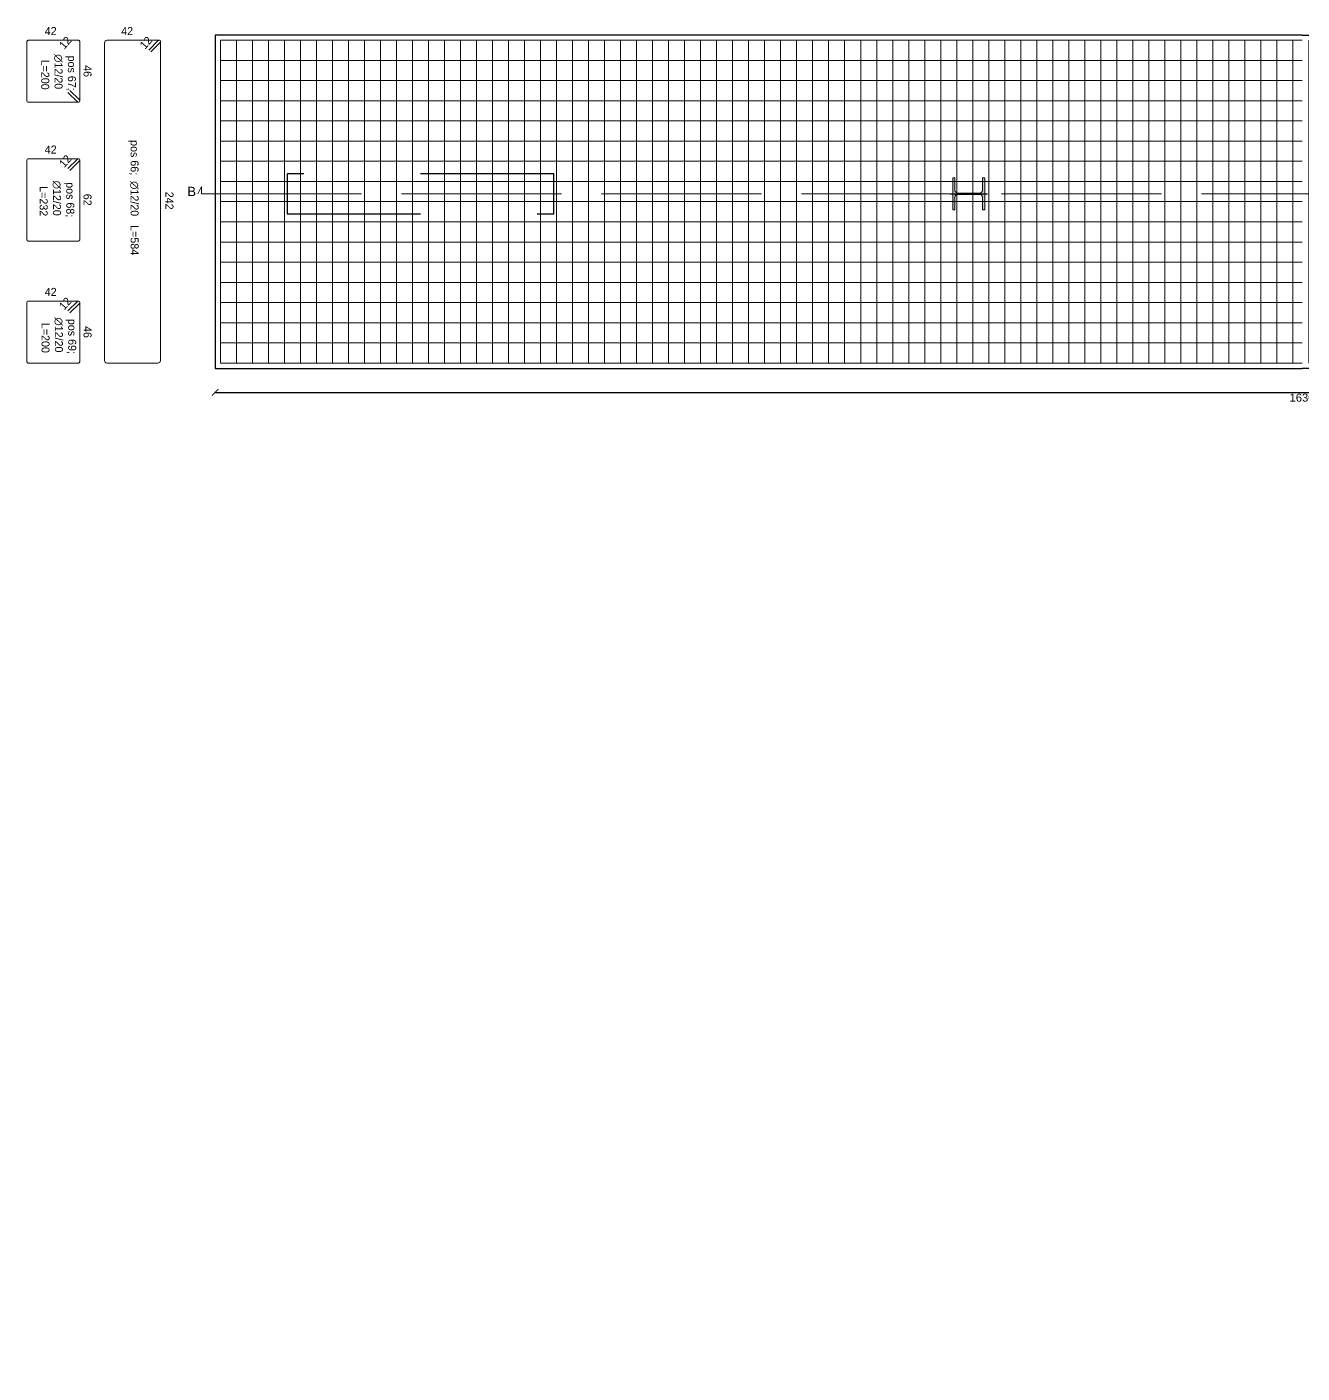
# Model space of a CAD drawing. Header units: millimetres. Extents: x 1415 to 3549, y 2194 to 4677.
# Drawn here: x 1758.37 to 1767.94, y 2313.05 to 2323.14 of the extents above; entities that cross this region are included whole.
import ezdxf

# ---------------------------------------------------------------- set-up
doc = ezdxf.new("R2010")
doc.units = ezdxf.units.MM
for name, pattern in [('ACAD_ISO02W100', [15, 12, -3]), ('DASHDOT', [1, 0.5, -0.25, 0, -0.25]), ('phl_center', [0.75, 0.4, -0.35])]:
    doc.linetypes.add(name, pattern=pattern)
doc.layers.get('0').update_dxf_attribs({"plot": 0})
doc.layers.add('02P', color=7, linetype='DASHDOT')
for name, color, linetype, lineweight in [('armature longitudinali', 5, 'Continuous', 9), ('fondazione', 10, 'Continuous', 30), ('giunti', 7, 'Continuous', 15), ('Layer3', 7, 'Continuous', 15), ('Layer4', 7, 'Continuous', 15), ('quote', 252, 'Continuous', 5), ('Setti', 5, 'Continuous', 30), ('sezione', 18, 'ACAD_ISO02W100', 20), ('staffe', 10, 'Continuous', 9)]:
    doc.layers.add(name, color=color, linetype=linetype, lineweight=lineweight)
doc.styles.add('per i setti', font='ARIALN.TTF')
doc.styles.get("Standard").update_dxf_attribs({"font": 'arial.ttf'})
doc.dimstyles.new('quote c.a 2', dxfattribs={"dimtxt": 0.06, "dimasz": 0.05, "dimexe": 0.0005, "dimexo": 0.0015, "dimgap": 0.01, "dimtad": 2, "dimdec": 0, "dimlfac": 100, "dimzin": 0, "dimdsep": 46, "dimtxsty": 'Standard', "dimblk": 'ARCHTICK', "dimcen": 0, "dimclre": 252, "dimadec": 0, "dimazin": 2, "dimtfac": 1, "dimtdec": 0, "dimtofl": 0, "dimtmove": 0, "dimatfit": 3, "dimfxl": 0.0035, "dimfxlon": 1, "dimtolj": 1, "dimtzin": 0, "dimarcsym": 0})
pattern_1 = [(0, (-4.8915, -6.115), (0, 6.985), [5.08, -1.905]), (90, (-4.8915, -6.115), (-6.985, 4e-16), [5.08, -1.905])]
pattern_2 = [(0, (-10.0824, 0), (0, 6.985), [5.08, -1.905]), (90, (-10.0824, 0), (-6.985, 4e-16), [5.08, -1.905])]
pattern_3 = [(0, (-0.4574, 0), (0, 6.985), [5.08, -1.905]), (90, (-0.4574, 0), (-6.985, 4e-16), [5.08, -1.905])]
pattern_4 = [(0, (0, 0), (0, 6.985), [5.08, -1.905]), (90, (0, 0), (-6.985, 4e-16), [5.08, -1.905])]

# ---------------------------------------------------------------- blocks, each defined once
blk = doc.blocks.new('*U1350')
at = {"layer": 'armature longitudinali'}
blk.add_lwpolyline([(0, -1.2104), (0, 1.2104)], dxfattribs=at)
blk = doc.blocks.new('*U1351')
at = {"layer": 'staffe', "color": 0, "linetype": 'ByBlock', "lineweight": -2, "transparency": 16777216}
for p in [(0, 0), (0.12, 0), (0.24, 0), (0.36, 0), (0.48, 0), (0.6, 0), (0.72, 0), (0.84, 0), (0.96, 0), (1.08, 0), (1.2, 0), (1.32, 0), (1.44, 0), (1.56, 0), (1.68, 0), (1.8, 0), (1.92, 0), (2.04, 0), (2.16, 0), (2.28, 0), (2.4, 0), (2.52, 0), (2.64, 0), (2.76, 0), (2.88, 0), (3, 0), (3.12, 0), (3.24, 0), (3.36, 0), (3.48, 0), (3.6, 0), (3.72, 0), (3.84, 0), (3.96, 0), (4.08, 0), (4.2, 0), (4.32, 0), (4.44, 0), (4.56, 0), (4.68, 0), (4.8, 0), (4.92, 0), (5.04, 0), (5.16, 0), (5.28, 0), (5.4, 0), (5.52, 0), (5.64, 0), (5.76, 0), (5.88, 0), (6, 0), (6.12, 0), (6.24, 0), (6.36, 0), (6.48, 0), (6.6, 0), (6.72, 0), (6.84, 0), (6.96, 0), (7.08, 0), (7.2, 0), (7.32, 0), (7.44, 0), (7.56, 0), (7.68, 0), (7.8, 0), (7.92, 0), (8.04, 0), (8.16, 0), (8.28, 0), (8.4, 0), (8.52, 0), (8.64, 0), (8.76, 0), (8.88, 0), (9, 0), (9.12, 0), (9.24, 0), (9.36, 0), (9.48, 0), (9.6, 0), (9.72, 0), (9.84, 0), (9.96, 0), (10.08, 0), (10.2, 0), (10.32, 0), (10.44, 0), (10.56, 0), (10.68, 0), (10.8, 0), (10.92, 0), (11.04, 0), (11.16, 0), (11.28, 0), (11.4, 0), (11.52, 0), (11.64, 0), (11.76, 0), (11.88, 0), (12, 0), (12.12, 0), (12.24, 0), (12.36, 0), (12.48, 0), (12.6, 0), (12.72, 0), (12.84, 0), (12.96, 0), (13.08, 0), (13.2, 0), (13.32, 0), (13.44, 0), (13.56, 0), (13.68, 0), (13.8, 0), (13.92, 0), (14.04, 0), (14.16, 0), (14.28, 0), (14.4, 0), (14.52, 0), (14.64, 0), (14.76, 0), (14.88, 0), (15, 0), (15.12, 0), (15.24, 0), (15.36, 0), (15.48, 0), (15.6, 0), (15.72, 0), (15.84, 0), (15.96, 0), (16.08, 0), (16.2, 0)]:
    blk.add_blockref('*U1350', p, dxfattribs=at)
blk = doc.blocks.new('_ArchTick')
at = {"color": 0, "linetype": 'ByBlock', "const_width": 0.15}
blk.add_lwpolyline([(-0.5, -0.5), (0.5, 0.5)], dxfattribs=at)
blk = doc.blocks.new('*D1372')
at = {"layer": 'Defpoints', "color": 0, "transparency": 16777216}
for p in [(1759.786, 2320.583), (1776.086, 2320.582), (1776.086, 2320.403)]:
    blk.add_point(p, dxfattribs=at)
at = {"layer": 'quote', "color": 252, "lineweight": -2, "transparency": 16777216}
for p, q in [((1759.786, 2320.407), (1759.786, 2320.403)), ((1776.086, 2320.407), (1776.086, 2320.403))]:
    blk.add_line(p, q, dxfattribs=at)
at = {"layer": 'quote', "color": 0, "linetype": 'Continuous', "lineweight": -2, "transparency": 16777216}
blk.add_line((1759.786, 2320.403), (1776.086, 2320.403), dxfattribs=at)
at = {"layer": 'quote', "color": 0, "lineweight": -2, "transparency": 16777216, "xscale": 0.05, "yscale": 0.05, "zscale": 0.05, "rotation": 180}
blk.add_blockref('_ArchTick', (1759.786, 2320.403), dxfattribs=at)
at = {"layer": 'quote', "color": 0, "lineweight": -2, "transparency": 16777216, "xscale": 0.05, "yscale": 0.05, "zscale": 0.05}
blk.add_blockref('_ArchTick', (1776.086, 2320.403), dxfattribs=at)
at = {"layer": 'quote', "color": 0, "transparency": 16777216, "insert": (1767.936, 2320.363), "char_height": 0.06, "attachment_point": 5}
blk.add_mtext('\\A1;1630', dxfattribs=at)

msp = doc.modelspace()

# ---------------------------------------------------------------- hatches: boundary and pattern name
at = {"layer": 'armature longitudinali'}
h = msp.add_hatch(dxfattribs=at)
h.set_pattern_fill('ANGLE', color=0)
h.set_pattern_definition([(0, (25.29, 0), (0, 6.985), [5.08, -1.905]), (90, (25.29, 0), (-6.985, 4e-16), [5.08, -1.905])])
h.paths.add_polyline_path([(1765.6594, 2315.9503, 1), (1765.6714, 2315.9503, 1)])
at = {"layer": 'Layer3'}
h = msp.add_hatch(color=1, dxfattribs=at)
h.dxf.hatch_style = 1
h.paths.add_polyline_path([(1765.5564, 2321.8919), (1765.4364, 2321.8919), (1765.4364, 2321.8869), (1765.5184, 2321.8869, -0.4142136), (1765.5394, 2321.8659), (1765.5394, 2321.7719), (1765.5564, 2321.7719)])
h.paths.add_polyline_path([(1765.5564, 2322.0119), (1765.5394, 2322.0119), (1765.5394, 2321.9179, -0.4142136), (1765.5184, 2321.8969), (1765.4364, 2321.8969), (1765.4364, 2321.8919), (1765.5564, 2321.8919)])
h.paths.add_polyline_path([(1765.3334, 2321.9179), (1765.3334, 2322.0119), (1765.3164, 2322.0119), (1765.3164, 2321.8919), (1765.4364, 2321.8919), (1765.4364, 2321.8969), (1765.3544, 2321.8969, -0.4142136)])
h.paths.add_polyline_path([(1765.3334, 2321.8659, -0.4142136), (1765.3544, 2321.8869), (1765.4364, 2321.8869), (1765.4364, 2321.8919), (1765.3164, 2321.8919), (1765.3164, 2321.7719), (1765.3334, 2321.7719)])
at = {"layer": 'Layer3', "transparency": 33554687}
h = msp.add_hatch(dxfattribs=at)
h.set_pattern_fill('ANGLE', color=256)
h.set_pattern_definition(pattern_4)
h.paths.add_polyline_path([(1758.6239, 2314.8175, 0.2874691), (1758.6183, 2314.8265), (1758.6096, 2314.8265, 0.2874691), (1758.6039, 2314.8175, 1)])
h.paths.add_polyline_path([(1758.6039, 2314.6295, 0.2875148), (1758.6096, 2314.6205), (1758.6183, 2314.6205, 0.2875148), (1758.6239, 2314.6295, 1)])
h = msp.add_hatch(dxfattribs=at)
h.set_pattern_fill('ANGLE', color=256)
h.set_pattern_definition(pattern_4)
h.paths.add_polyline_path([(1759.0679, 2314.8175, 0.3759406), (1759.0601, 2314.8264), (1759.0601, 2314.8086, 0.3759406)])
h = msp.add_hatch(dxfattribs=at)
h.set_pattern_fill('ANGLE', color=256)
h.set_pattern_definition([(0, (0, -1.5715), (0, 6.985), [5.08, -1.905]), (90, (0, -1.5715), (-6.985, 4e-16), [5.08, -1.905])])
h.paths.add_polyline_path([(1758.6239, 2313.246, 0.2874691), (1758.6183, 2313.255), (1758.6096, 2313.255, 0.2874691), (1758.6039, 2313.246, 1)])
h.paths.add_polyline_path([(1758.6039, 2313.058, 0.2875148), (1758.6096, 2313.049), (1758.6183, 2313.049, 0.2875148), (1758.6239, 2313.058, 1)])
at = {"layer": 'Layer4'}
h = msp.add_hatch(dxfattribs=at)
h.set_pattern_fill('ANGLE', color=0)
h.set_pattern_definition(pattern_2)
h.paths.add_polyline_path([(1759.8372, 2323.0502), (1759.7506, 2323.0502), (1759.8372, 2322.9002)])
h = msp.add_hatch(dxfattribs=at)
h.set_pattern_fill('ANGLE', color=0)
h.set_pattern_definition(pattern_3)
h.paths.add_polyline_path([(1765.231, 2323.0502), (1765.3176, 2323.0502), (1765.231, 2322.9002)])
h = msp.add_hatch(dxfattribs=at)
h.set_pattern_fill('ANGLE', color=0)
h.set_pattern_definition(pattern_2)
h.paths.add_polyline_path([(1759.8372, 2319.5502), (1759.7506, 2319.5502), (1759.8372, 2319.4002)])
h = msp.add_hatch(dxfattribs=at)
h.set_pattern_fill('ANGLE', color=0)
h.set_pattern_definition(pattern_3)
h.paths.add_polyline_path([(1765.231, 2319.5502), (1765.3176, 2319.5502), (1765.231, 2319.4002)])
h = msp.add_hatch(dxfattribs=at)
h.set_pattern_fill('ANGLE', color=0)
h.set_pattern_definition(pattern_1)
h.paths.add_polyline_path([(1764.942, 2314.8252, 0.3559262), (1764.9484, 2314.8174), (1764.9516, 2314.8174, 0.3559262), (1764.958, 2314.8252, 1)])
h = msp.add_hatch(dxfattribs=at)
h.set_pattern_fill('ANGLE', color=0)
h.set_pattern_definition(pattern_4)
h.paths.add_polyline_path([(1764.958, 2314.8252, 1), (1764.942, 2314.8252, 0.3559262), (1764.9484, 2314.8174), (1764.9516, 2314.8174, 0.3559262)])
h.paths.add_polyline_path([(1765.358, 2314.8252, 0.3559262), (1765.3644, 2314.8174), (1765.3676, 2314.8174, 0.3559262), (1765.374, 2314.8252, 1)])
h.paths.add_polyline_path([(1765.758, 2314.8252, 0.3559262), (1765.7644, 2314.8174), (1765.7676, 2314.8174, 0.3559262), (1765.774, 2314.8252, 1)])
h.paths.add_polyline_path([(1765.142, 2314.5252, 0.3559262), (1765.1484, 2314.5174), (1765.1516, 2314.5174, 0.3559262), (1765.158, 2314.5252, 1)])
h.paths.add_polyline_path([(1765.342, 2314.5252, 0.3559262), (1765.3484, 2314.5174), (1765.3516, 2314.5174, 0.3559262), (1765.358, 2314.5252, 1)])
h.paths.add_polyline_path([(1765.558, 2314.5252, 0.3559262), (1765.5644, 2314.5174), (1765.5676, 2314.5174, 0.3559262), (1765.574, 2314.5252, 1)])
h.paths.add_polyline_path([(1764.942, 2314.2094, 1), (1764.958, 2314.2094, 1)])
h.paths.add_polyline_path([(1765.374, 2314.2094, 1), (1765.358, 2314.2094, 1)])
h.paths.add_polyline_path([(1765.774, 2314.2094, 1), (1765.758, 2314.2094, 1)])
h = msp.add_hatch(dxfattribs=at)
h.set_pattern_fill('ANGLE', color=0)
h.set_pattern_definition(pattern_1)
h.paths.add_polyline_path([(1765.374, 2314.8252, 1), (1765.358, 2314.8252, 0.3559262), (1765.3644, 2314.8174), (1765.3676, 2314.8174, 0.3559262)])
h = msp.add_hatch(dxfattribs=at)
h.set_pattern_fill('ANGLE', color=0)
h.set_pattern_definition(pattern_1)
h.paths.add_polyline_path([(1765.774, 2314.8252, 1), (1765.758, 2314.8252, 0.3559262), (1765.7644, 2314.8174), (1765.7676, 2314.8174, 0.3559262)])
h = msp.add_hatch(dxfattribs=at)
h.set_pattern_fill('ANGLE', color=0)
h.set_pattern_definition(pattern_1)
h.paths.add_polyline_path([(1765.142, 2314.5252, 0.3559262), (1765.1484, 2314.5174), (1765.1516, 2314.5174, 0.3559262), (1765.158, 2314.5252, 1)])
h = msp.add_hatch(dxfattribs=at)
h.set_pattern_fill('ANGLE', color=0)
h.set_pattern_definition(pattern_1)
h.paths.add_polyline_path([(1765.358, 2314.5252, 1), (1765.342, 2314.5252, 0.3559262), (1765.3484, 2314.5174), (1765.3516, 2314.5174, 0.3559262)])
h = msp.add_hatch(dxfattribs=at)
h.set_pattern_fill('ANGLE', color=0)
h.set_pattern_definition(pattern_1)
h.paths.add_polyline_path([(1765.558, 2314.5252, 0.3559262), (1765.5644, 2314.5174), (1765.5676, 2314.5174, 0.3559262), (1765.574, 2314.5252, 1)])
h = msp.add_hatch(dxfattribs=at)
h.set_pattern_fill('ANGLE', color=0)
h.set_pattern_definition(pattern_1)
h.paths.add_polyline_path([(1764.958, 2314.2094, 1), (1764.942, 2314.2094, 1)])
h = msp.add_hatch(dxfattribs=at)
h.set_pattern_fill('ANGLE', color=0)
h.set_pattern_definition(pattern_1)
h.paths.add_polyline_path([(1765.374, 2314.2094, 1), (1765.358, 2314.2094, 1)])
h = msp.add_hatch(dxfattribs=at)
h.set_pattern_fill('ANGLE', color=0)
h.set_pattern_definition(pattern_1)
h.paths.add_polyline_path([(1765.758, 2314.2094, 1), (1765.774, 2314.2094, 1)])

# ---------------------------------------------------------------- linework, layer by layer
at = {"layer": '02P'}
msp.add_line((1765.2964, 2321.8919), (1765.5764, 2321.8919), dxfattribs=at)
at = {"layer": 'armature longitudinali'}
for p, q in [((1759.8264, 2323.0435), (1767.9364, 2323.0435)), ((1759.8264, 2322.8922), (1767.9364, 2322.8922)), ((1759.8264, 2322.7409), (1767.9364, 2322.7409)), ((1759.8264, 2322.5896), (1767.9364, 2322.5896)), ((1759.8264, 2322.4383), (1767.9364, 2322.4383)), ((1759.8264, 2322.287), (1767.9364, 2322.287)), ((1759.8264, 2322.1357), (1767.9364, 2322.1357)), ((1759.8264, 2321.9844), (1767.9364, 2321.9844)), ((1759.8264, 2321.8331), (1767.9364, 2321.8331)), ((1759.8264, 2321.6818), (1767.9364, 2321.6818)), ((1759.8264, 2321.5305), (1767.9364, 2321.5305)), ((1759.8264, 2321.3792), (1767.9364, 2321.3792)), ((1759.8264, 2321.2279), (1767.9364, 2321.2279)), ((1759.8264, 2321.0766), (1767.9364, 2321.0766)), ((1759.8264, 2320.9253), (1767.9364, 2320.9253)), ((1759.8264, 2320.774), (1767.9364, 2320.774)), ((1758.9561, 2320.6227), (1758.9561, 2320.6227)), ((1759.8264, 2320.6227), (1767.9364, 2320.6227))]:
    msp.add_line(p, q, dxfattribs=at)
for points in [[(1758.7604, 2323.0435), (1758.3844, 2323.0435, 0.4142136), (1758.3744, 2323.0335), (1758.3744, 2322.5886, 0.4142136), (1758.3844, 2322.5786), (1758.7604, 2322.5786, 0.4142136), (1758.7704, 2322.5886), (1758.7704, 2323.0335, 0.4142136)], [(1758.9561, 2323.0235), (1758.9561, 2320.6427, 0.4139582), (1758.9761, 2320.6227), (1759.3561, 2320.6223, 0.414469), (1759.3761, 2320.6423), (1759.3761, 2323.0335, 0.4142136), (1759.3661, 2323.0435), (1758.9761, 2323.0435, 0.4142136)], [(1758.7604, 2321.5377), (1758.3844, 2321.5377, -0.4142136), (1758.3744, 2321.5477), (1758.3744, 2322.1451, -0.4142136), (1758.3844, 2322.1551), (1758.7604, 2322.1551, -0.4142136), (1758.7704, 2322.1451), (1758.7704, 2321.5477, -0.4142136)], [(1758.7604, 2320.6225), (1758.3844, 2320.6225, -0.4142136), (1758.3744, 2320.6325), (1758.3744, 2321.0774, -0.4142136), (1758.3844, 2321.0874), (1758.7604, 2321.0874, -0.4142136), (1758.7704, 2321.0774), (1758.7704, 2320.6325, -0.4142136)]]:
    msp.add_lwpolyline(points, format="xyb", close=True, dxfattribs=at)
for points in [[(1759.3591, 2323.0405), (1759.2882, 2322.97)], [(1759.3732, 2323.0264), (1759.3023, 2322.9559)], [(1758.7533, 2322.5815), (1758.6824, 2322.652)], [(1758.7674, 2322.5956), (1758.6966, 2322.6662)], [(1758.7533, 2322.1522), (1758.6824, 2322.0817)], [(1758.7674, 2322.1381), (1758.6966, 2322.0675)], [(1758.7533, 2321.0845), (1758.6824, 2321.0139)], [(1758.7674, 2321.0703), (1758.6966, 2320.9998)]]:
    msp.add_lwpolyline(points, dxfattribs=at)
for centre, start, end in [((1759.3661, 2323.0335), 314.71575, 135), ((1758.7604, 2322.5886), 225, 45.28425), ((1758.7604, 2322.1451), 314.71575, 135), ((1758.7604, 2321.0774), 314.71575, 135)]:
    msp.add_arc(centre, 0.01, start, end, dxfattribs=at)
at = {"layer": 'fondazione'}
for points in [[(1767.9364, 2323.0827), (1759.7864, 2323.0827), (1759.7864, 2320.5827), (1767.9364, 2320.5827)], [(1767.9365, 2323.0827), (1776.0865, 2323.0824), (1776.0864, 2320.5824), (1767.9364, 2320.5827)]]:
    msp.add_lwpolyline(points, dxfattribs=at)
at = {"layer": 'giunti'}
msp.add_lwpolyline([(1765.4364, 2321.8869), (1765.3544, 2321.8869, 0.4142136), (1765.3334, 2321.8659), (1765.3334, 2321.7719), (1765.3164, 2321.7719), (1765.3164, 2321.8919), (1765.3164, 2322.0119), (1765.3334, 2322.0119), (1765.3334, 2321.9179, 0.4142136), (1765.3544, 2321.8969), (1765.4364, 2321.8969), (1765.5184, 2321.8969, 0.4142136), (1765.5394, 2321.9179), (1765.5394, 2322.0119), (1765.5564, 2322.0119), (1765.5564, 2321.8919), (1765.5564, 2321.7719), (1765.5394, 2321.7719), (1765.5394, 2321.8659, 0.4142136), (1765.5184, 2321.8869)], format="xyb", close=True, dxfattribs=at)
at = {"layer": 'Setti', "color": 1, "linetype": 'phl_center', "lineweight": 25, "ltscale": 2.5}
msp.add_lwpolyline([(1760.3264, 2322.0422), (1760.3264, 2321.7422), (1762.3264, 2321.7422), (1762.3264, 2322.0422), (1760.3264, 2322.0422)], dxfattribs=at)
at = {"layer": 'sezione'}
for p, q in [((1759.6551, 2321.8918), (1759.6825, 2321.9474)), ((1759.6825, 2321.9474), (1759.6825, 2321.8922))]:
    msp.add_line(p, q, dxfattribs=at)
at = {"layer": 'sezione', "ltscale": 0.1}
msp.add_line((1759.6825, 2321.8922), (1776.0864, 2321.8918), dxfattribs=at)

# ---------------------------------------------------------------- block references
at = {"layer": 'staffe'}
msp.add_blockref('*U1351', (1759.8264, 2321.8331), dxfattribs=at)

# ---------------------------------------------------------------- texts
at = {"layer": 'quote', "char_height": 0.06, "attachment_point": 1, "style": 'per i setti'}
for s, width, insert, rotation in [('{\\fBahnschrift Light|b0|i0|c0|p34;42}', 0.220395, (1758.5082, 2323.1426), 359.92519), ('{\\fBahnschrift Light|b0|i0|c0|p34;42}', 0.220395, (1759.0813, 2323.1426), 359.92519), ('{\\fBahnschrift Light|b0|i0|c0|p34;12}', 0.220395, (1758.6093, 2323.0112), 48.82932), ('{\\fBahnschrift Light|b0|i0|c0|p34;12}', 0.220395, (1759.215, 2323.0112), 48.82932), ('\\pxqc;{\\fBahnschrift Light|b0|i0|c0|p34;pos 67;  ∅12/20   L=200}', 0.441536, (1758.7417, 2323.0062), 270), ('{\\fBahnschrift Light|b0|i0|c0|p34;46}', 0.220395, (1758.8591, 2322.8566), 269.92519), ('{\\fBahnschrift Light|b0|i0|c0|p34;42}', 0.220395, (1758.5082, 2322.2542), 359.92519), ('{\\fBahnschrift Light|b0|i0|c0|p34;pos 66;  ∅12/20   L=584}', 1.248062, (1759.2119, 2322.2947), 270), ('{\\fBahnschrift Light|b0|i0|c0|p34;12}', 0.220395, (1758.6093, 2322.1229), 48.82932), ('\\pxqc;{\\fBahnschrift Light|b0|i0|c0|p34;pos 68;  ∅12/20   L=232}', 0.441536, (1758.73, 2322.0573), 270), ('{\\fBahnschrift Light|b0|i0|c0|p34;62}', 0.220395, (1758.8591, 2321.892), 269.92519), ('{\\fBahnschrift Light|b0|i0|c0|p34;242}', 0.220395, (1759.4733, 2321.9075), 269.92519), ('{\\fBahnschrift Light|b0|i0|c0|p34;42}', 0.220395, (1758.5082, 2321.1865), 359.92519), ('{\\fBahnschrift Light|b0|i0|c0|p34;12}', 0.220395, (1758.6093, 2321.0552), 48.82932), ('\\pxqc;{\\fBahnschrift Light|b0|i0|c0|p34;pos 69;  ∅12/20   L=200}', 0.441536, (1758.7441, 2321.0322), 270), ('{\\fBahnschrift Light|b0|i0|c0|p34;46}', 0.220395, (1758.8591, 2320.9005), 269.92519)]:
    msp.add_mtext_dynamic_manual_height_columns(s, width=width, gutter_width=12.5, heights=[0], dxfattribs=dict(at, insert=insert, rotation=rotation))
at = {"layer": 'sezione', "insert": (1759.5774, 2321.9444), "char_height": 0.07, "attachment_point": 1}
msp.add_mtext_dynamic_manual_height_columns('B', width=40.648423, gutter_width=12.5, heights=[0], dxfattribs=at)

# ---------------------------------------------------------------- dimensions: what is measured, and where the dimension line sits
at = {"layer": 'quote'}
dim = msp.add_linear_dim(base=(1776.0864, 2320.4032), p1=(1759.7864, 2320.5827), p2=(1776.0864, 2320.582), dimstyle='quote c.a 2', dxfattribs=at)
dim.commit()
dim.dimension.update_dxf_attribs({"geometry": '*D1372', "text_midpoint": (1767.9364, 2320.3625)})

doc.saveas('drawing.dxf')
